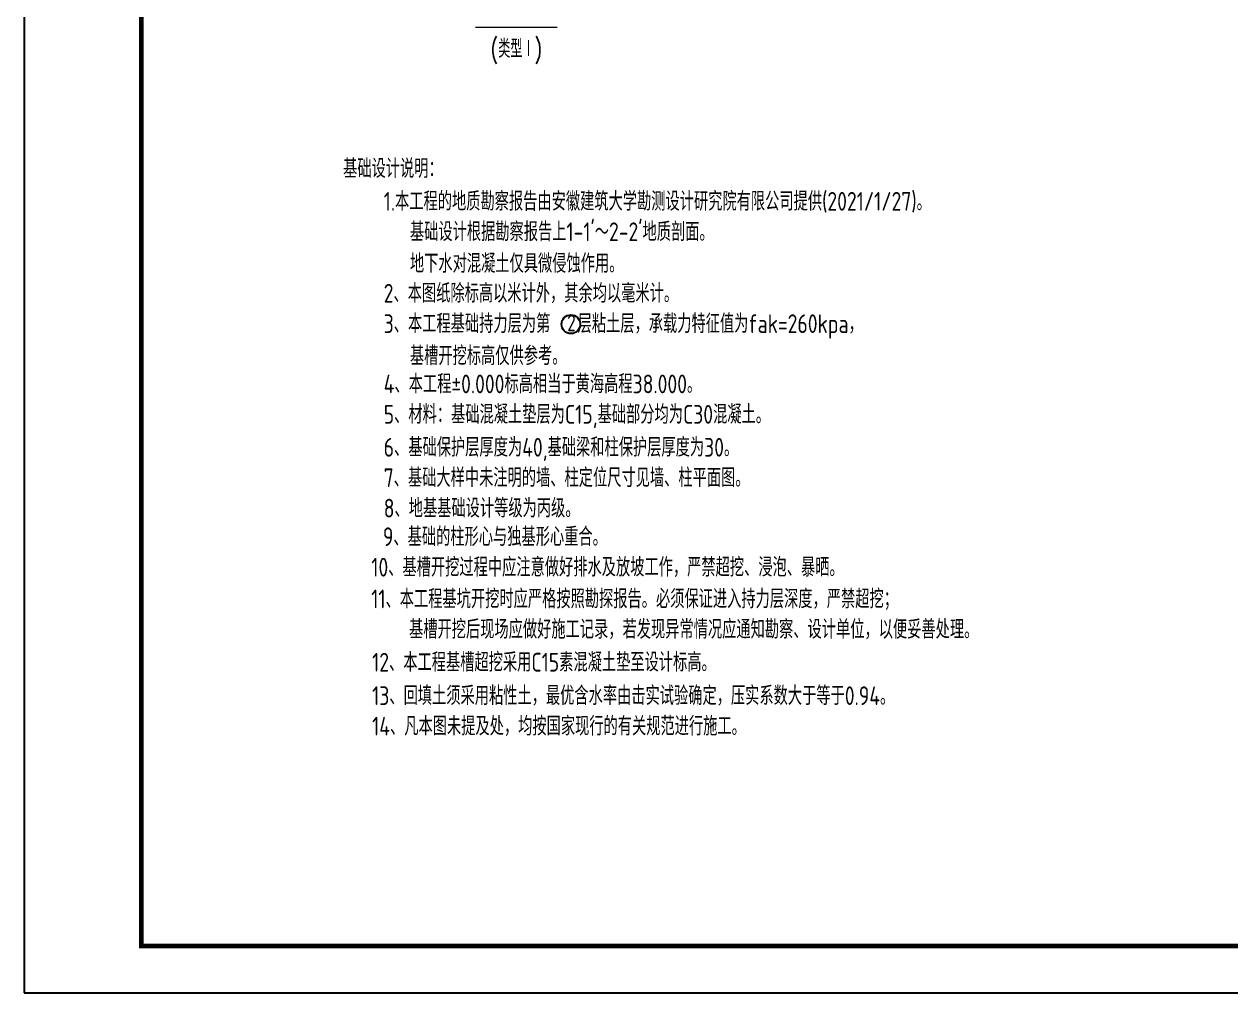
# Model space of a CAD drawing. Extents: x -307088 to 5640332, y -3541089 to -2181377.
# Drawn here: x 5555876 to 5581651, y -3172089 to -3151399 of the extents above; entities that cross this region are included whole.
import ezdxf

# ---------------------------------------------------------------- set-up
doc = ezdxf.new("R2010")
doc.units = 0
doc.header["$LTSCALE"] = 100
doc.header["$MEASUREMENT"] = 0
for name, color, linetype in [('205', 3, 'CONTINUOUS'), ('PUB_TEXT', 7, 'CONTINUOUS'), ('PUB_TITLE', 4, 'CONTINUOUS'), ('S_BGC', 7, 'CONTINUOUS'), ('TEXT', 7, 'CONTINUOUS')]:
    doc.layers.add(name, color=color, linetype=linetype)
doc.styles.add('FS', font='romanc.shx', dxfattribs={"width": 0.7, "height": 400, "bigfont": 'tssdchn.shx'})
doc.styles.add('TSS', font='tssdeng.shx', dxfattribs={"width": 0.8, "height": 400, "bigfont": 'tssdchn.shx'})
doc.styles.add('TSSD_REIN', font='Tssdeng.shx', dxfattribs={"width": 0.7, "bigfont": 'hztxt.shx'})

msp = doc.modelspace()

# ---------------------------------------------------------------- linework, layer by layer
at = {"layer": '205', "const_width": 28.1, "elevation": -1035.8}
msp.add_lwpolyline([(5565515.4, -3151466.2), (5567264.2, -3151466.2)], dxfattribs=at)
at = {"layer": 'PUB_TITLE'}
msp.add_lwpolyline([(5555876.3, -3172089.1), (5615276.3, -3172089.1), (5615276.3, -3130089.1), (5555876.3, -3130089.1)], close=True, dxfattribs=at)
at = {"layer": 'PUB_TITLE', "const_width": 100}
msp.add_lwpolyline([(5558376.3, -3171089.1), (5614276.3, -3171089.1), (5614276.3, -3131089.1), (5558376.3, -3131089.1)], close=True, dxfattribs=at)
at = {"layer": 'TEXT'}
msp.add_circle((5567554.5, -3157808.6, -314196.3), 200, dxfattribs=at)

# ---------------------------------------------------------------- texts
at = {"layer": 'PUB_TEXT', "style": 'TSS', "width": 0.8}
for s, p in [('基础设计说明：', (5562688.9, -3154683.4)), ('1.本工程的地质勘察报告由安徽建筑大学勘测设计研究院有限公司提供(2021/1/27)。', (5563556.3, -3155383.4)), ("基础设计根据勘察报告上1-1'～2-2'地质剖面。", (5564116.3, -3156033.4)), ('地下水对混凝土仅具微侵蚀作用。', (5564116.3, -3156710.8)), ('2、本图纸除标高以米计外，其余均以毫米计。', (5563556.3, -3157346.9)), ('3、本工程基础持力层为第   层粘土层，承载力特征值为fak=260kpa，', (5563556.3, -3157996.9)), ('基槽开挖标高仅供参考。', (5564115.8, -3158682.7)), ('4、本工程%%P0.000标高相当于黄海高程38.000。', (5563556.3, -3159283.8)), ('5、材料：基础混凝土垫层为C15,基础部分均为C30混凝土。', (5563556.3, -3159933.8)), ('6、基础保护层厚度为40,基础梁和柱保护层厚度为30。', (5563556.3, -3160636.5)), ('7、基础大样中未注明的墙、柱定位尺寸见墙、柱平面图。', (5563556.3, -3161286.5)), ('8、地基基础设计等级为丙级。', (5563556.3, -3161936.5)), ('9、基础的柱形心与独基形心重合。', (5563538.3, -3162547.7)), ('10、基槽开挖过程中应注意做好排水及放坡工作，严禁超挖、浸泡、暴晒。', (5563291.3, -3163197.7)), ('11、本工程基坑开挖时应严格按照勘探报告。必须保证进入持力层深度，严禁超挖；', (5563290, -3163875.1)), ('基槽开挖后现场应做好施工记录，若发现异常情况应通知勘察、设计单位，以便妥善处理。', (5564097, -3164525.1)), ('12、本工程基槽超挖采用C15素混凝土垫至设计标高。', (5563309.2, -3165227)), ('13、回填土须采用粘性土，最优含水率由击实试验确定，压实系数大于等于0.94。', (5563309.2, -3165942)), ('14、凡本图未提及处，均按国家现行的有关规范进行施工。', (5563309.2, -3166592))]:
    msp.add_text(s, height=400, dxfattribs=at).set_placement(p)
at = {"layer": 'S_BGC', "color": 3, "style": 'FS', "width": 0.7}
msp.add_text('(类型Ⅰ)', height=387.93, dxfattribs=at).set_placement((5565840.2, -3152117.6))
at = {"layer": 'TEXT', "style": 'TSSD_REIN', "width": 0.8}
msp.add_text('2', height=350, dxfattribs=at).set_placement((5567475.6, -3157957.9, -314196.3))

doc.saveas('drawing.dxf')
